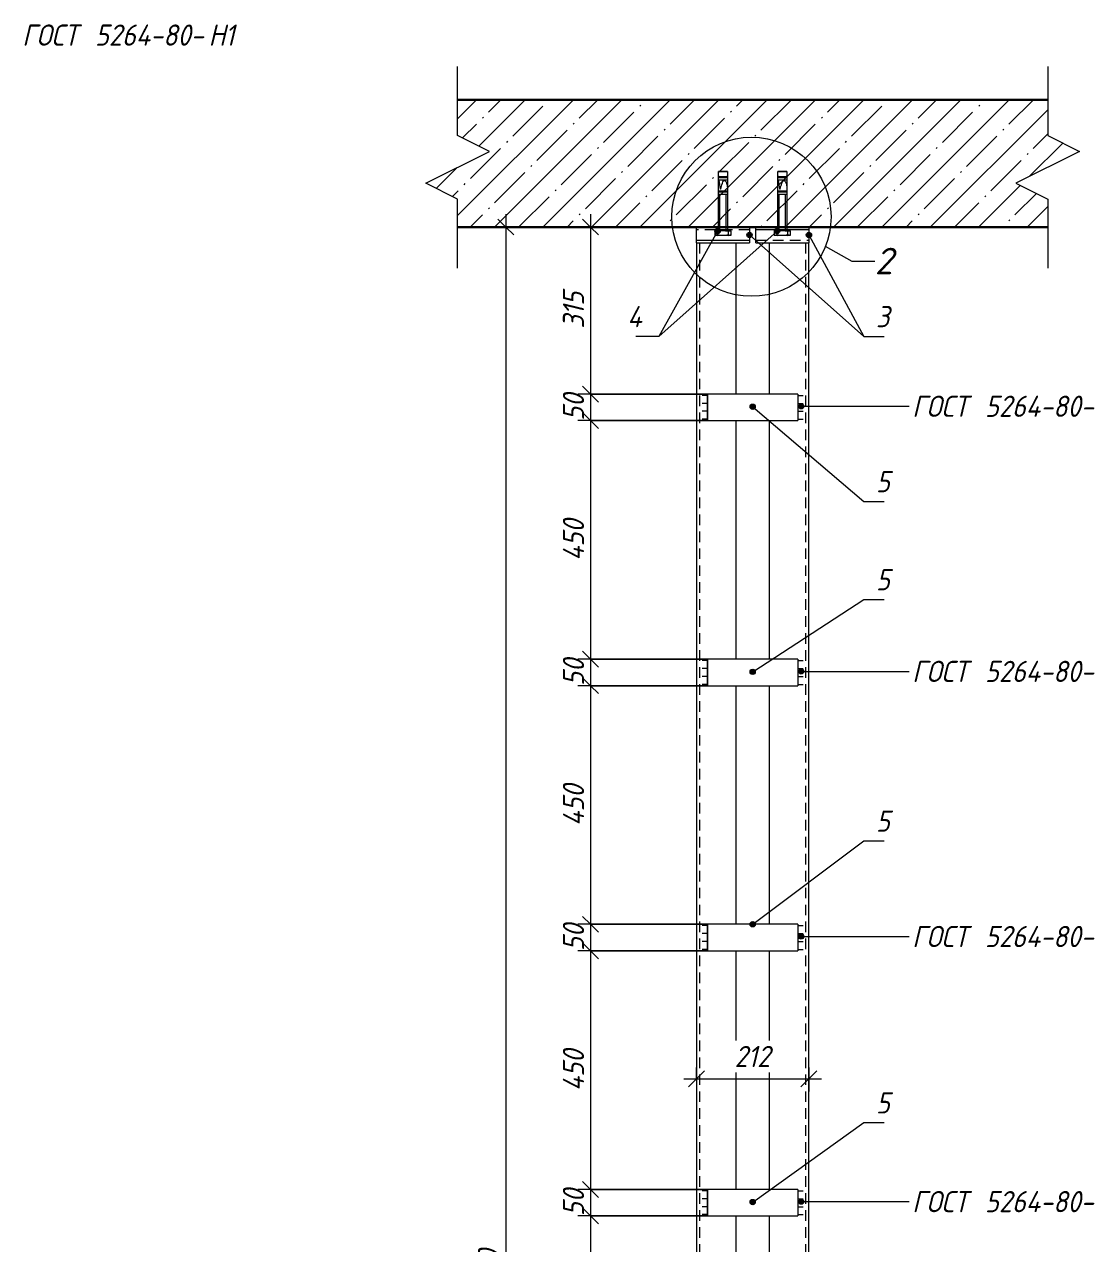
# Model space of a CAD drawing. Header units: millimetres. Extents: x 1525 to 46824, y -520 to 14115.
# Drawn here: x 22221 to 24238, y 6161 to 8462 of the extents above; entities that cross this region are included whole.
import ezdxf

# ---------------------------------------------------------------- set-up
doc = ezdxf.new("R2010")
doc.units = ezdxf.units.MM
doc.linetypes.add('200_ШТРИХ_ш1п0_6_', pattern=[32, 20, -12])
for name, color, linetype, lineweight in [('A-ANNO-DIMS', 7, 'Continuous', 9), ('A-ANNO-DIMS-20', 7, 'Continuous', 9), ('A-DETL-1', 7, 'Continuous', 5), ('A-DETL-2', 7, '200_ШТРИХ_ш1п0_6_', 5), ('A-DETL-GENF-1', 7, 'Continuous', 5), ('A-FLOR-FNSH-1', 7, 'Continuous', 30), ('A-FLOR-PATT-1', 7, 'Continuous', 5), ('A-GENM', 7, 'Continuous', 9), ('A-GENM-IDEN', 7, 'Continuous', 9), ('G-ANNO-TEXT', 7, 'Continuous', 9)]:
    doc.layers.add(name, color=color, linetype=linetype, lineweight=lineweight)
doc.styles.add('ISOCPEUR_I_1', font='isocpeui.ttf', dxfattribs={"width": 0.9, "height": 40})
doc.styles.add('ISOCPEUR_I_2', font='isocpeui.ttf', dxfattribs={"height": 50})
doc.dimstyles.new('ISO-2_0_0_9К_СРЕДНИЙ', dxfattribs={"dimscale": 304.8, "dimtxt": 39.839247, "dimasz": 0.098425, "dimexe": 0.07874, "dimexo": 0, "dimgap": 0, "dimtad": 1, "dimdec": 0, "dimzin": 0, "dimdsep": 46, "dimtxsty": 'ISOCPEUR_I_1', "dimblk1": 'OBLIQUE', "dimblk2": 'OBLIQUE', "dimsah": 1, "dimcen": 0.09, "dimdle": 0.07874, "dimazin": 0, "dimtfac": 1, "dimtdec": 4, "dimtix": 1, "dimtmove": 0, "dimatfit": 3, "dimfxl": 1, "dimtvp": 1, "dimtolj": 1, "dimtzin": 0, "dimarcsym": 2})
doc.dimstyles.new('ISO-2_0_0_9К_СРЕДНИЙ_ФОН', dxfattribs={"dimscale": 304.8, "dimtxt": 39.839247, "dimasz": 0.098425, "dimexe": 0.07874, "dimexo": 0, "dimgap": 0.032808, "dimtad": 1, "dimdec": 0, "dimdsep": 46, "dimtxsty": 'ISOCPEUR_I_1', "dimblk1": 'OBLIQUE', "dimblk2": 'OBLIQUE', "dimsah": 1, "dimcen": 0.09, "dimdle": 0.07874, "dimazin": 0, "dimtfac": 1, "dimtdec": 4, "dimtix": 1, "dimtmove": 0, "dimatfit": 3, "dimfxl": 1, "dimtvp": 1, "dimtfill": 1, "dimtolj": 1, "dimtzin": 0, "dimarcsym": 2})

# ---------------------------------------------------------------- blocks, each defined once
blk = doc.blocks.new('Фахверк_Влож_Полоса боковая - Полоса_Фахверка-25655111-АР1_1_Ф-20_ 20_1_2-3 эт_ - зависимый')
at = {"layer": 'A-GENM'}
for p, q in [((7715, 6215), (7715, 6265)), ((7885, 6265), (7715, 6265)), ((7885, 6265), (7885, 6215)), ((7715, 6215), (7885, 6215))]:
    blk.add_line(p, q, dxfattribs=at)
blk = doc.blocks.new('Фахверк_Влож_Уголок - Уголок_Фахверка-28382461-АР1_1_Ф-20_ 20_1_2-3 эт_ - зависимый')
at = {"layer": 'A-GENM'}
for p, q in [((7831, 8050), (7831, 7765)), ((7906, 4126), (7906, 8050)), ((7831, 7715), (7831, 7265)), ((7831, 7215), (7831, 6765)), ((7831, 6715), (7831, 6265)), ((7831, 6215), (7831, 5765))]:
    blk.add_line(p, q, dxfattribs=at)
blk = doc.blocks.new('Фахверк_Влож_Уголок - Уголок_Фахверка-28382462-АР1_1_Ф-20_ 20_1_2-3 эт_ - зависимый')
at = {"layer": 'A-GENM'}
for p, q in [((7694, 8050), (7769, 8050)), ((7694, 8050), (7694, 4126)), ((7769, 7765), (7769, 8050)), ((7769, 7265), (7769, 7715)), ((7769, 6765), (7769, 7215)), ((7769, 6265), (7769, 6715)), ((7769, 5765), (7769, 6215))]:
    blk.add_line(p, q, dxfattribs=at)
blk = doc.blocks.new('Фахверк_Влож_Полоса верхняя - Полоса верхняя_Фахверка-25545440-АР1_1_Ф-20_ 20_1_2-3 эт_ - зависимый')
at = {"layer": 'A-GENM'}
for p, q in [((7694, 8055), (7694, 8080)), ((7794, 8080), (7794, 8055)), ((7694, 8050), (7694, 8055)), ((7694, 8055), (7794, 8055)), ((7794, 8055), (7794, 8050)), ((7694, 8050), (7794, 8050))]:
    blk.add_line(p, q, dxfattribs=at)
blk = doc.blocks.new('Фахверк_Влож_Полоса верхняя - Полоса верхняя_Фахверка-V4-АР1_1_Ф-20_ 20_1_2-3 эт_ - зависимый')
at = {"layer": 'A-GENM'}
for p, q in [((7806, 8075), (7806, 8080)), ((7906, 8080), (7906, 8075)), ((7806, 8050), (7806, 8075)), ((7906, 8075), (7806, 8075)), ((7906, 8075), (7906, 8050)), ((7806, 8050), (7906, 8050))]:
    blk.add_line(p, q, dxfattribs=at)
blk = doc.blocks.new('DET_L_Линия разрыва1 - М20-27085586-АР1_1_Ф-20_ 20_1_2-3 эт_ - зависимый')
at = {"layer": 'A-DETL-GENF-1'}
for p, q in [((7244, 4072.7), (7244, 4202.7)), ((7304, 4042.7), (7244, 4072.7)), ((7184, 3982.7), (7304, 4042.7)), ((7244, 3952.7), (7184, 3982.7)), ((7244, 3822.7), (7244, 3952.7))]:
    blk.add_line(p, q, dxfattribs=at)
blk = doc.blocks.new('DIMBLOCK29-АР1_1_Ф-20_ 20_1_2-3 эт_ - зависимый')
at = {"layer": 'A-ANNO-DIMS-20'}
for p, q in [((23128.2, 8104), (23128.2, 4096)), ((23149.4, 8080), (23104.2, 8080)), ((23128.2, 8080), (23149.4, 8080)), ((23149.4, 4120), (23104.2, 4120)), ((23128.2, 4120), (23149.4, 4120))]:
    blk.add_line(p, q, dxfattribs=at)
at = {"layer": 'A-ANNO-DIMS-20', "lineweight": 20}
for p, q in [((23128.2, 8080), (23113.2, 8095)), ((23128.2, 8080), (23143.2, 8065)), ((23128.2, 4120), (23113.2, 4135)), ((23128.2, 4120), (23143.2, 4105))]:
    blk.add_line(p, q, dxfattribs=at)
at = {"layer": 'A-ANNO-DIMS-20', "color": 0, "insert": (23075.9, 6049.4), "char_height": 40, "width": 121.356, "attachment_point": 1, "rotation": 90, "line_spacing_factor": 1.149209, "style": 'ISOCPEUR_I_1'}
blk.add_mtext('3960', dxfattribs=at)
blk = doc.blocks.new('_Oblique')
at = {"color": 0, "linetype": 'ByBlock', "lineweight": -2}
blk.add_line((-0.5, -0.5), (0.5, 0.5), dxfattribs=at)
blk = doc.blocks.new('DIMBLOCK30-АР1_1_Ф-20_ 20_1_2-3 эт_ - зависимый')
at = {"layer": 'A-ANNO-DIMS-20'}
for p, q in [((23288.2, 8104), (23288.2, 7765)), ((23309.4, 8080), (23264.2, 8080)), ((23288.2, 8080), (23309.4, 8080)), ((23508.6, 7765), (23264.2, 7765)), ((23288.2, 7765), (23508.6, 7765))]:
    blk.add_line(p, q, dxfattribs=at)
at = {"layer": 'A-ANNO-DIMS-20', "lineweight": 20}
for p, q in [((23288.2, 8080), (23273.2, 8095)), ((23288.2, 8080), (23303.2, 8065)), ((23288.2, 7765), (23273.2, 7780)), ((23288.2, 7765), (23303.2, 7750))]:
    blk.add_line(p, q, dxfattribs=at)
at = {"layer": 'A-ANNO-DIMS-20', "color": 0, "insert": (23235.9, 7888.4), "char_height": 40, "width": 81.824, "attachment_point": 1, "rotation": 90, "line_spacing_factor": 1.149209, "style": 'ISOCPEUR_I_1'}
blk.add_mtext('315', dxfattribs=at)
blk = doc.blocks.new('DIMBLOCK31-АР1_1_Ф-20_ 20_1_2-3 эт_ - зависимый')
at = {"layer": 'A-ANNO-DIMS-20', "lineweight": 20}
for p, q in [((23288.2, 7765), (23273.2, 7780)), ((23288.2, 7765), (23303.2, 7750)), ((23288.2, 7715), (23273.2, 7730)), ((23288.2, 7715), (23303.2, 7700))]:
    blk.add_line(p, q, dxfattribs=at)
at = {"layer": 'A-ANNO-DIMS-20'}
for p, q in [((23508.6, 7765), (23264.2, 7765)), ((23288.2, 7765), (23288.2, 7715)), ((23288.2, 7765), (23508.6, 7765)), ((23508.6, 7715), (23264.2, 7715)), ((23288.2, 7715), (23508.6, 7715))]:
    blk.add_line(p, q, dxfattribs=at)
at = {"layer": 'A-ANNO-DIMS-20', "color": 0, "insert": (23235.9, 7714.7), "char_height": 40, "width": 60.678, "attachment_point": 1, "rotation": 90, "line_spacing_factor": 1.149209, "style": 'ISOCPEUR_I_1'}
blk.add_mtext('50', dxfattribs=at)
blk = doc.blocks.new('DIMBLOCK32-АР1_1_Ф-20_ 20_1_2-3 эт_ - зависимый')
at = {"layer": 'A-ANNO-DIMS-20'}
for p, q in [((23508.6, 7715), (23264.2, 7715)), ((23288.2, 7715), (23288.2, 7265)), ((23288.2, 7715), (23508.6, 7715)), ((23508.6, 7265), (23264.2, 7265)), ((23288.2, 7265), (23508.6, 7265))]:
    blk.add_line(p, q, dxfattribs=at)
at = {"layer": 'A-ANNO-DIMS-20', "lineweight": 20}
for p, q in [((23288.2, 7715), (23273.2, 7730)), ((23288.2, 7715), (23303.2, 7700)), ((23288.2, 7265), (23273.2, 7280)), ((23288.2, 7265), (23303.2, 7250))]:
    blk.add_line(p, q, dxfattribs=at)
at = {"layer": 'A-ANNO-DIMS-20', "color": 0, "insert": (23235.9, 7450.5), "char_height": 40, "width": 94.695, "attachment_point": 1, "rotation": 90, "line_spacing_factor": 1.149209, "style": 'ISOCPEUR_I_1'}
blk.add_mtext('450', dxfattribs=at)
blk = doc.blocks.new('DIMBLOCK33-АР1_1_Ф-20_ 20_1_2-3 эт_ - зависимый')
at = {"layer": 'A-ANNO-DIMS-20', "lineweight": 20}
for p, q in [((23288.2, 7265), (23273.2, 7280)), ((23288.2, 7265), (23303.2, 7250)), ((23288.2, 7215), (23273.2, 7230)), ((23288.2, 7215), (23303.2, 7200))]:
    blk.add_line(p, q, dxfattribs=at)
at = {"layer": 'A-ANNO-DIMS-20'}
for p, q in [((23508.6, 7265), (23264.2, 7265)), ((23288.2, 7265), (23288.2, 7215)), ((23288.2, 7265), (23508.6, 7265)), ((23508.6, 7215), (23264.2, 7215)), ((23288.2, 7215), (23508.6, 7215))]:
    blk.add_line(p, q, dxfattribs=at)
at = {"layer": 'A-ANNO-DIMS-20', "color": 0, "insert": (23235.9, 7214.7), "char_height": 40, "width": 60.678, "attachment_point": 1, "rotation": 90, "line_spacing_factor": 1.149209, "style": 'ISOCPEUR_I_1'}
blk.add_mtext('50', dxfattribs=at)
blk = doc.blocks.new('DIMBLOCK34-АР1_1_Ф-20_ 20_1_2-3 эт_ - зависимый')
at = {"layer": 'A-ANNO-DIMS-20', "lineweight": 20}
for p, q in [((23288.2, 7215), (23273.2, 7230)), ((23288.2, 7215), (23303.2, 7200)), ((23288.2, 6765), (23273.2, 6780)), ((23288.2, 6765), (23303.2, 6750))]:
    blk.add_line(p, q, dxfattribs=at)
at = {"layer": 'A-ANNO-DIMS-20'}
for p, q in [((23508.6, 7215), (23264.2, 7215)), ((23288.2, 7215), (23288.2, 6765)), ((23288.2, 7215), (23508.6, 7215)), ((23508.6, 6765), (23264.2, 6765)), ((23288.2, 6765), (23508.6, 6765))]:
    blk.add_line(p, q, dxfattribs=at)
at = {"layer": 'A-ANNO-DIMS-20', "color": 0, "insert": (23235.9, 6950.5), "char_height": 40, "width": 94.695, "attachment_point": 1, "rotation": 90, "line_spacing_factor": 1.149209, "style": 'ISOCPEUR_I_1'}
blk.add_mtext('450', dxfattribs=at)
blk = doc.blocks.new('DIMBLOCK35-АР1_1_Ф-20_ 20_1_2-3 эт_ - зависимый')
at = {"layer": 'A-ANNO-DIMS-20', "lineweight": 20}
for p, q in [((23288.2, 6765), (23273.2, 6780)), ((23288.2, 6765), (23303.2, 6750)), ((23288.2, 6715), (23273.2, 6730)), ((23288.2, 6715), (23303.2, 6700))]:
    blk.add_line(p, q, dxfattribs=at)
at = {"layer": 'A-ANNO-DIMS-20'}
for p, q in [((23508.6, 6765), (23264.2, 6765)), ((23288.2, 6765), (23288.2, 6715)), ((23288.2, 6765), (23508.6, 6765)), ((23508.6, 6715), (23264.2, 6715)), ((23288.2, 6715), (23508.6, 6715))]:
    blk.add_line(p, q, dxfattribs=at)
at = {"layer": 'A-ANNO-DIMS-20', "color": 0, "insert": (23235.9, 6714.7), "char_height": 40, "width": 60.678, "attachment_point": 1, "rotation": 90, "line_spacing_factor": 1.149209, "style": 'ISOCPEUR_I_1'}
blk.add_mtext('50', dxfattribs=at)
blk = doc.blocks.new('DIMBLOCK36-АР1_1_Ф-20_ 20_1_2-3 эт_ - зависимый')
at = {"layer": 'A-ANNO-DIMS-20', "lineweight": 20}
for p, q in [((23288.2, 6715), (23273.2, 6730)), ((23288.2, 6715), (23303.2, 6700)), ((23288.2, 6265), (23273.2, 6280)), ((23288.2, 6265), (23303.2, 6250))]:
    blk.add_line(p, q, dxfattribs=at)
at = {"layer": 'A-ANNO-DIMS-20'}
for p, q in [((23508.6, 6715), (23264.2, 6715)), ((23288.2, 6715), (23288.2, 6265)), ((23288.2, 6715), (23508.6, 6715)), ((23508.6, 6265), (23264.2, 6265)), ((23288.2, 6265), (23508.6, 6265))]:
    blk.add_line(p, q, dxfattribs=at)
at = {"layer": 'A-ANNO-DIMS-20', "color": 0, "insert": (23235.9, 6450.5), "char_height": 40, "width": 94.695, "attachment_point": 1, "rotation": 90, "line_spacing_factor": 1.149209, "style": 'ISOCPEUR_I_1'}
blk.add_mtext('450', dxfattribs=at)
blk = doc.blocks.new('DIMBLOCK37-АР1_1_Ф-20_ 20_1_2-3 эт_ - зависимый')
at = {"layer": 'A-ANNO-DIMS-20'}
for p, q in [((23508.6, 6265), (23264.2, 6265)), ((23288.2, 6265), (23288.2, 6215)), ((23288.2, 6265), (23508.6, 6265)), ((23508.6, 6215), (23264.2, 6215)), ((23288.2, 6215), (23508.6, 6215))]:
    blk.add_line(p, q, dxfattribs=at)
at = {"layer": 'A-ANNO-DIMS-20', "lineweight": 20}
for p, q in [((23288.2, 6265), (23273.2, 6280)), ((23288.2, 6265), (23303.2, 6250)), ((23288.2, 6215), (23273.2, 6230)), ((23288.2, 6215), (23303.2, 6200))]:
    blk.add_line(p, q, dxfattribs=at)
at = {"layer": 'A-ANNO-DIMS-20', "color": 0, "insert": (23235.9, 6214.7), "char_height": 40, "width": 60.678, "attachment_point": 1, "rotation": 90, "line_spacing_factor": 1.149209, "style": 'ISOCPEUR_I_1'}
blk.add_mtext('50', dxfattribs=at)
blk = doc.blocks.new('DIMBLOCK38-АР1_1_Ф-20_ 20_1_2-3 эт_ - зависимый')
at = {"layer": 'A-ANNO-DIMS-20'}
for p, q in [((23508.6, 6215), (23264.2, 6215)), ((23288.2, 6215), (23288.2, 5765)), ((23288.2, 6215), (23508.6, 6215)), ((23508.6, 5765), (23264.2, 5765)), ((23288.2, 5765), (23508.6, 5765))]:
    blk.add_line(p, q, dxfattribs=at)
at = {"layer": 'A-ANNO-DIMS-20', "lineweight": 20}
for p, q in [((23288.2, 6215), (23273.2, 6230)), ((23288.2, 6215), (23303.2, 6200)), ((23288.2, 5765), (23273.2, 5780)), ((23288.2, 5765), (23303.2, 5750))]:
    blk.add_line(p, q, dxfattribs=at)
at = {"layer": 'A-ANNO-DIMS-20', "color": 0, "insert": (23235.9, 5950.5), "char_height": 40, "width": 94.695, "attachment_point": 1, "rotation": 90, "line_spacing_factor": 1.149209, "style": 'ISOCPEUR_I_1'}
blk.add_mtext('450', dxfattribs=at)
blk = doc.blocks.new('DIMBLOCK47-АР1_1_Ф-20_ 20_1_2-3 эт_ - зависимый')
at = {"layer": 'A-ANNO-DIMS-20'}
for p, q in [((23487.6, 6494.7), (23487.6, 6449.5)), ((23487.6, 6473.5), (23487.6, 6494.7)), ((23699.6, 6494.7), (23699.6, 6449.5)), ((23699.6, 6473.5), (23699.6, 6494.7)), ((23463.6, 6473.5), (23723.6, 6473.5))]:
    blk.add_line(p, q, dxfattribs=at)
at = {"layer": 'A-ANNO-DIMS-20', "lineweight": 20}
for p, q in [((23487.6, 6473.5), (23472.6, 6458.5)), ((23487.6, 6473.5), (23502.6, 6488.5)), ((23699.6, 6473.5), (23684.6, 6458.5)), ((23699.6, 6473.5), (23714.6, 6488.5))]:
    blk.add_line(p, q, dxfattribs=at)
at = {"layer": 'A-ANNO-DIMS-20', "color": 0, "insert": (23559.5, 6535.7), "char_height": 40, "width": 81.824, "attachment_point": 1, "line_spacing_factor": 1.149209, "style": 'ISOCPEUR_I_1', "bg_fill": 3, "box_fill_scale": 1.25, "bg_fill_color": 256, "bg_fill_true_color": 13158600, "bg_fill_transparency": 0}
blk.add_mtext('212', dxfattribs=at)

msp = doc.modelspace()

# ---------------------------------------------------------------- hatches: boundary and pattern name
at = {"layer": 'A-FLOR-PATT-1'}
h = msp.add_hatch(dxfattribs=at)
h.set_pattern_fill('FP_3', color=256, style=0, pattern_type=2)
h.set_pattern_definition([(45, (24806.49, 4305), (-45.6197, 45.6197), []), (45, (24852.11, 4305), (-45.6197, 45.6197), [80.645, -16.129, 2.682, -13.447])])
h.paths.add_polyline_path([(24149.63016, 8080), (24149.63016, 8132.65994), (24089.63016, 8162.65994), (24209.63016, 8222.65994), (24149.63016, 8252.65994), (24149.63016, 8320), (23037.63016, 8320), (23037.63016, 8252.65994), (23097.63016, 8222.65994), (22977.63016, 8162.65994), (23037.63016, 8132.65994), (23037.63016, 8080), (24089.63016, 8080)], flags=0)
at = {"layer": 'A-GENM-IDEN'}
h = msp.add_hatch(color=256, dxfattribs=at)
edge = h.paths.add_edge_path(flags=0)
edge.add_arc((23527.63016, 8072.5), 5, 0, 360)
h = msp.add_hatch(color=256, dxfattribs=at)
edge = h.paths.add_edge_path(flags=0)
edge.add_arc((23639.63016, 8072.5), 5, 0, 360)
h = msp.add_hatch(color=256, dxfattribs=at)
edge = h.paths.add_edge_path(flags=0)
edge.add_arc((23587.63016, 8065), 5, 0, 360)
h = msp.add_hatch(color=256, dxfattribs=at)
edge = h.paths.add_edge_path(flags=0)
edge.add_arc((23699.63016, 8065), 5, 0, 360)
h = msp.add_hatch(color=256, dxfattribs=at)
edge = h.paths.add_edge_path(flags=0)
edge.add_arc((23593.63016, 7741.1476), 5, 0, 360)
h = msp.add_hatch(color=256, dxfattribs=at)
edge = h.paths.add_edge_path(flags=0)
edge.add_arc((23593.63016, 7241.1476), 5, 0, 360)
h = msp.add_hatch(color=256, dxfattribs=at)
edge = h.paths.add_edge_path(flags=0)
edge.add_arc((23593.63016, 6765), 5, 0, 360)
h = msp.add_hatch(color=256, dxfattribs=at)
edge = h.paths.add_edge_path(flags=0)
edge.add_arc((23593.63016, 6241.1476), 5, 0, 360)
at = {"layer": 'G-ANNO-TEXT'}
h = msp.add_hatch(color=256, dxfattribs=at)
edge = h.paths.add_edge_path(flags=0)
edge.add_arc((23685.1073, 7741.99135), 5, 0, 360)
h = msp.add_hatch(color=256, dxfattribs=at)
edge = h.paths.add_edge_path(flags=0)
edge.add_arc((23685.1073, 7241.99135), 5, 0, 360)
h = msp.add_hatch(color=256, dxfattribs=at)
edge = h.paths.add_edge_path(flags=0)
edge.add_arc((23685.1073, 6741.99135), 5, 0, 360)
h = msp.add_hatch(color=256, dxfattribs=at)
edge = h.paths.add_edge_path(flags=0)
edge.add_arc((23685.1073, 6241.99135), 5, 0, 360)

# ---------------------------------------------------------------- linework, layer by layer
at = {"layer": 'A-DETL-1'}
for p, q in [((23545.89626, 8185), (23529.36406, 8185)), ((23529.36406, 8185), (23545.89626, 8185)), ((23529.36406, 8075), (23529.36406, 8185)), ((23529.36406, 8173.35324), (23545.89626, 8173.35324)), ((23529.36406, 8169.22019), (23545.89626, 8169.22019)), ((23530.33599, 8175.41977), (23544.92433, 8175.41977)), ((23545.89626, 8185), (23545.89626, 8075)), ((23657.89626, 8185), (23641.36406, 8185)), ((23641.36406, 8185), (23657.89626, 8185)), ((23641.36406, 8075), (23641.36406, 8185)), ((23641.36406, 8173.35324), (23657.89626, 8173.35324)), ((23641.36406, 8169.22019), (23657.89626, 8169.22019)), ((23642.33599, 8175.41977), (23656.92433, 8175.41977)), ((23657.89626, 8185), (23657.89626, 8075)), ((23529.36406, 8148.25726), (23545.89626, 8148.25726)), ((23529.36406, 8146.19073), (23545.89626, 8146.19073)), ((23531.43058, 8146.19073), (23531.43058, 8148.25726)), ((23531.51931, 8146.19073), (23531.51931, 8148.25726)), ((23641.36406, 8148.25726), (23657.89626, 8148.25726)), ((23641.36406, 8146.19073), (23657.89626, 8146.19073)), ((23643.43058, 8146.19073), (23643.43058, 8148.25726)), ((23643.51931, 8146.19073), (23643.51931, 8148.25726)), ((23529.36406, 8142.05768), (23545.89626, 8142.05768)), ((23531.4725, 8075), (23531.4725, 8142.05768)), ((23543.78781, 8075), (23543.78781, 8142.05768)), ((23641.36406, 8142.05768), (23657.89626, 8142.05768)), ((23643.4725, 8075), (23643.4725, 8142.05768)), ((23655.78781, 8075), (23655.78781, 8142.05768)), ((23527.71084, 8073.56419), (23522.22223, 8072.79533)), ((23522.22223, 8072.79533), (23522.22223, 8064.60205)), ((23522.22223, 8064.60205), (23527.71084, 8063.83319)), ((23524.95547, 8073.56419), (23524.95547, 8075)), ((23550.30484, 8075), (23524.95547, 8075)), ((23550.30484, 8073.56419), (23524.95547, 8073.56419)), ((23527.71084, 8063.81573), (23527.71084, 8073.56419)), ((23547.54948, 8073.56419), (23527.71084, 8073.56419)), ((23547.54948, 8063.81573), (23527.71084, 8063.81573)), ((23532.08658, 8075), (23534.1293, 8075)), ((23553.03808, 8072.79533), (23547.54948, 8073.56419)), ((23547.54948, 8073.56419), (23547.54948, 8063.81573)), ((23547.54948, 8063.83319), (23553.03808, 8064.60205)), ((23550.30484, 8075), (23550.30484, 8073.56419)), ((23553.03808, 8064.60205), (23553.03808, 8072.79533)), ((23639.71084, 8073.56419), (23634.22223, 8072.79533)), ((23634.22223, 8072.79533), (23634.22223, 8064.60205)), ((23634.22223, 8064.60205), (23639.71084, 8063.83319)), ((23636.95547, 8073.56419), (23636.95547, 8075)), ((23662.30484, 8075), (23636.95547, 8075)), ((23662.30484, 8073.56419), (23636.95547, 8073.56419)), ((23639.71084, 8063.81573), (23639.71084, 8073.56419)), ((23659.54948, 8073.56419), (23639.71084, 8073.56419)), ((23659.54948, 8063.81573), (23639.71084, 8063.81573)), ((23644.08658, 8075), (23646.1293, 8075)), ((23665.03808, 8072.79533), (23659.54948, 8073.56419)), ((23659.54948, 8073.56419), (23659.54948, 8063.81573)), ((23659.54948, 8063.83319), (23665.03808, 8064.60205)), ((23662.30484, 8075), (23662.30484, 8073.56419)), ((23665.03808, 8064.60205), (23665.03808, 8072.79533)), ((23508.63016, 7762.5), (23498.63016, 7762.5)), ((23508.63016, 7765), (23508.63016, 7715)), ((23678.63016, 7765), (23678.63016, 7715)), ((23678.63016, 7762.5), (23688.63016, 7762.5)), ((23508.63016, 7747.5), (23498.63016, 7747.5)), ((23508.63016, 7732.5), (23498.63016, 7732.5)), ((23678.63016, 7747.5), (23688.63016, 7747.5)), ((23678.63016, 7732.5), (23688.63016, 7732.5)), ((23508.63016, 7717.5), (23498.63016, 7717.5)), ((23678.63016, 7717.5), (23688.63016, 7717.5)), ((23508.63016, 7262.5), (23498.63016, 7262.5)), ((23508.63016, 7265), (23508.63016, 7215)), ((23678.63016, 7265), (23678.63016, 7215)), ((23678.63016, 7262.5), (23688.63016, 7262.5)), ((23508.63016, 7247.5), (23498.63016, 7247.5)), ((23508.63016, 7232.5), (23498.63016, 7232.5)), ((23678.63016, 7247.5), (23688.63016, 7247.5)), ((23678.63016, 7232.5), (23688.63016, 7232.5)), ((23508.63016, 7217.5), (23498.63016, 7217.5)), ((23678.63016, 7217.5), (23688.63016, 7217.5)), ((23508.63016, 6762.5), (23498.63016, 6762.5)), ((23508.63016, 6747.5), (23498.63016, 6747.5)), ((23508.63016, 6765), (23508.63016, 6715)), ((23678.63016, 6765), (23678.63016, 6715)), ((23678.63016, 6762.5), (23688.63016, 6762.5)), ((23678.63016, 6747.5), (23688.63016, 6747.5)), ((23508.63016, 6732.5), (23498.63016, 6732.5)), ((23678.63016, 6732.5), (23688.63016, 6732.5)), ((23508.63016, 6717.5), (23498.63016, 6717.5)), ((23678.63016, 6717.5), (23688.63016, 6717.5)), ((23508.63016, 6262.5), (23498.63016, 6262.5)), ((23508.63016, 6265), (23508.63016, 6215)), ((23678.63016, 6265), (23678.63016, 6215)), ((23678.63016, 6262.5), (23688.63016, 6262.5)), ((23508.63016, 6247.5), (23498.63016, 6247.5)), ((23678.63016, 6247.5), (23688.63016, 6247.5)), ((23508.63016, 6232.5), (23498.63016, 6232.5)), ((23508.63016, 6217.5), (23498.63016, 6217.5)), ((23678.63016, 6232.5), (23688.63016, 6232.5)), ((23678.63016, 6217.5), (23688.63016, 6217.5))]:
    msp.add_line(p, q, dxfattribs=at)
msp.add_circle((23591.35892, 8099.36492), 150, dxfattribs=at)
for centre, radius, start, end in [((23530.54466, 8174.0598), 1.37588, 98.72344894, 149.10051454), ((23544.71566, 8174.0598), 1.37588, 30.89948539, 81.27655106), ((23642.54466, 8174.0598), 1.37588, 98.72344894, 149.10051454), ((23656.71566, 8174.0598), 1.37588, 30.89948539, 81.27655106), ((23525.35109, 8068.25725), 4.22871, 56.08031185, 137.72360384), ((23525.35109, 8069.12267), 4.22871, 222.27639616, 303.91968815), ((23537.63016, 8029.84117), 42.8477, 76.61449587, 103.38550413), ((23537.63016, 8107.53875), 42.8477, 256.61449587, 283.38550413), ((23549.90923, 8068.25725), 4.22871, 42.27639616, 123.91968816), ((23549.90923, 8069.12267), 4.22871, 236.08031184, 317.72360384), ((23637.35109, 8068.25725), 4.22871, 56.08031185, 137.72360384), ((23637.35109, 8069.12267), 4.22871, 222.27639616, 303.91968815), ((23649.63016, 8029.84117), 42.8477, 76.61449587, 103.38550413), ((23649.63016, 8107.53875), 42.8477, 256.61449587, 283.38550413), ((23661.90923, 8068.25725), 4.22871, 42.27639616, 123.91968816), ((23661.90923, 8069.12267), 4.22871, 236.08031184, 317.72360384)]:
    msp.add_arc(centre, radius, start, end, dxfattribs=at)
for points in [[(23529.36406, 8169.22019), (23530.5439, 8164.50355), (23533.00584, 8139.04506), (23536.76692, 8176.51719), (23545.89626, 8164.52941), (23545.89626, 8153.5314)], [(23641.36406, 8169.22019), (23642.5439, 8164.50355), (23645.00584, 8139.04506), (23648.76692, 8176.51719), (23657.89626, 8164.52941), (23657.89626, 8153.5314)]]:
    msp.add_open_spline(points, degree=3, knots=[3.9471277548, 3.9471277548, 3.9471277548, 3.9471277548, 10.0959961781, 20.1294367149, 28.5838158581, 28.5838158581, 28.5838158581, 28.5838158581], dxfattribs=at)
at = {"layer": 'A-DETL-2'}
for p, q in [((23587.63016, 8075), (23487.63016, 8075)), ((23599.63016, 8055), (23699.63016, 8055)), ((23493.63016, 8050), (23493.63016, 4126)), ((23693.63016, 4126), (23693.63016, 8050))]:
    msp.add_line(p, q, dxfattribs=at)
at = {"layer": 'A-FLOR-FNSH-1'}
for p, q in [((24149.63016, 8320), (23037.63016, 8320)), ((23037.63016, 8080), (24149.63016, 8080))]:
    msp.add_line(p, q, dxfattribs=at)
at = {"layer": 'A-GENM-IDEN'}
for p, q in [((23527.63016, 8072.5), (23416.8811, 7873.77677)), ((23639.63016, 8072.5), (23416.8811, 7873.77677)), ((23587.63016, 8065), (23803.34313, 7873.77677)), ((23699.63016, 8065), (23803.34313, 7873.77677)), ((23416.8811, 7873.77677), (23373.51255, 7873.77677)), ((23416.8811, 7873.77677), (23373.51255, 7873.77677)), ((23803.34313, 7873.77677), (23841.56419, 7873.77677)), ((23803.34313, 7873.77677), (23841.56419, 7873.77677)), ((23593.63016, 7741.1476), (23803.34313, 7562.56837)), ((23803.34313, 7562.56837), (23841.56419, 7562.56837)), ((23593.63016, 7241.1476), (23803.34313, 7377.65646)), ((23803.34313, 7377.65646), (23841.56419, 7377.65646)), ((23593.63016, 6765), (23803.34313, 6922.31428)), ((23803.34313, 6922.31428), (23841.56419, 6922.31428)), ((23593.63016, 6241.1476), (23803.34313, 6390.99406)), ((23803.34313, 6390.99406), (23841.56419, 6390.99406))]:
    msp.add_line(p, q, dxfattribs=at)
for centre in [(23527.63016, 8072.5), (23639.63016, 8072.5), (23587.63016, 8065), (23699.63016, 8065), (23593.63016, 7741.1476), (23593.63016, 7241.1476), (23593.63016, 6765), (23593.63016, 6241.1476)]:
    msp.add_circle(centre, 5, dxfattribs=at)
at = {"layer": 'G-ANNO-TEXT'}
for p, q in [((23730.39633, 8044.03917), (23780.40702, 8015.88503)), ((23780.40702, 8015.88503), (23803.77243, 8015.88503)), ((23803.77243, 8015.88503), (23823.61618, 8015.88503)), ((23685.1073, 7741.99135), (23888.2692, 7741.99135)), ((23685.1073, 7241.99135), (23888.2692, 7241.99135)), ((23685.1073, 6741.99135), (23888.2692, 6741.99135)), ((23685.1073, 6241.99135), (23888.2692, 6241.99135))]:
    msp.add_line(p, q, dxfattribs=at)
for centre in [(23685.1073, 7741.99135), (23685.1073, 7241.99135), (23685.1073, 6741.99135), (23685.1073, 6241.99135)]:
    msp.add_circle(centre, 5, dxfattribs=at)

# ---------------------------------------------------------------- block references
at = {"layer": 'A-DETL-GENF-1'}
msp.add_blockref('DET_L_Линия разрыва1 - М20-27085586-АР1_1_Ф-20_ 20_1_2-3 эт_ - зависимый', (15793.63015, 4180), dxfattribs=at)
at = {"layer": 'A-DETL-GENF-1', "rotation": 180}
msp.add_blockref('DET_L_Линия разрыва1 - М20-27085586-АР1_1_Ф-20_ 20_1_2-3 эт_ - зависимый', (31393.63016, 12205.31989), dxfattribs=at)
at = {"layer": 'A-GENM'}
for name, p in [('Фахверк_Влож_Полоса верхняя - Полоса верхняя_Фахверка-25545440-АР1_1_Ф-20_ 20_1_2-3 эт_ - зависимый', (15793.63015, 0)), ('Фахверк_Влож_Полоса верхняя - Полоса верхняя_Фахверка-V4-АР1_1_Ф-20_ 20_1_2-3 эт_ - зависимый', (15793.63015, 0)), ('Фахверк_Влож_Уголок - Уголок_Фахверка-28382462-АР1_1_Ф-20_ 20_1_2-3 эт_ - зависимый', (15793.63015, 0)), ('Фахверк_Влож_Уголок - Уголок_Фахверка-28382461-АР1_1_Ф-20_ 20_1_2-3 эт_ - зависимый', (15793.63015, 0)), ('Фахверк_Влож_Полоса боковая - Полоса_Фахверка-25655111-АР1_1_Ф-20_ 20_1_2-3 эт_ - зависимый', (15793.63015, 1500)), ('Фахверк_Влож_Полоса боковая - Полоса_Фахверка-25655111-АР1_1_Ф-20_ 20_1_2-3 эт_ - зависимый', (15793.63015, 1000)), ('Фахверк_Влож_Полоса боковая - Полоса_Фахверка-25655111-АР1_1_Ф-20_ 20_1_2-3 эт_ - зависимый', (15793.63015, 500)), ('Фахверк_Влож_Полоса боковая - Полоса_Фахверка-25655111-АР1_1_Ф-20_ 20_1_2-3 эт_ - зависимый', (15793.63015, 0))]:
    msp.add_blockref(name, p, dxfattribs=at)

# ---------------------------------------------------------------- texts
at = {"layer": 'A-GENM-IDEN', "char_height": 40, "attachment_point": 1, "style": 'ISOCPEUR_I_1'}
for s, insert, width in [('\\fISOCPEUR|b0|i1|c204|p34|;\\W.9;4', (23357.40255, 7930.99969), 37.518975), ('\\fISOCPEUR|b0|i1|c204|p34|;\\W.9;4', (23357.40255, 7930.99969), 37.518975), ('\\fISOCPEUR|b0|i1|c204|p34|;\\W.9;3', (23826.09984, 7930.99969), 31.746825), ('\\fISOCPEUR|b0|i1|c204|p34|;\\W.9;3', (23826.09984, 7930.99969), 31.746825), ('\\fISOCPEUR|b0|i1|c204|p34|;\\W.9;5', (23826.09984, 7619.79128), 31.746825), ('\\fISOCPEUR|b0|i1|c204|p34|;\\W.9;5', (23826.09984, 7434.87938), 31.746825), ('\\fISOCPEUR|b0|i1|c204|p34|;\\W.9;5', (23826.09984, 6979.53719), 31.746825), ('\\fISOCPEUR|b0|i1|c204|p34|;\\W.9;5', (23826.09984, 6448.21698), 31.746825)]:
    msp.add_mtext(s, dxfattribs=dict(at, insert=insert, width=width))
at = {"layer": 'G-ANNO-TEXT', "attachment_point": 1}
for s, insert, char_height, width, style in [('ГОСТ', (22216.87343, 8461.99135), 40, 138.5316, 'ISOCPEUR_I_1'), (' 5264-80-', (22331.17343, 8461.99135), 40, 287.1644625, 'ISOCPEUR_I_1'), ('\\fISOCPEUR|b0|i1|c204|p34|;\\W.9;Н', (22568.10781, 8461.99135), 40, 37.518975, 'ISOCPEUR_I_1'), ('\\fISOCPEUR|b0|i1|c204|p34|;\\W.9;1', (22599.06406, 8461.99135), 40, 23.0886, 'ISOCPEUR_I_1'), ('\\fISOCPEUR|b0|i1|c204|p34|;2', (23823.61618, 8040.88503), 50, 44.8945, 'ISOCPEUR_I_2'), ('ГОСТ', (23894.2692, 7761.99135), 40, 138.5316, 'ISOCPEUR_I_1'), (' 5264-80-', (24008.5692, 7761.99135), 40, 287.1644625, 'ISOCPEUR_I_1'), ('ГОСТ', (23894.2692, 7261.99135), 40, 138.5316, 'ISOCPEUR_I_1'), (' 5264-80-', (24008.5692, 7261.99135), 40, 287.1644625, 'ISOCPEUR_I_1'), ('ГОСТ', (23894.2692, 6761.99135), 40, 138.5316, 'ISOCPEUR_I_1'), (' 5264-80-', (24008.5692, 6761.99135), 40, 287.1644625, 'ISOCPEUR_I_1'), ('ГОСТ', (23894.2692, 6261.99135), 40, 138.5316, 'ISOCPEUR_I_1'), (' 5264-80-', (24008.5692, 6261.99135), 40, 287.1644625, 'ISOCPEUR_I_1')]:
    msp.add_mtext(s, dxfattribs=dict(at, insert=insert, char_height=char_height, width=width, style=style))

# ---------------------------------------------------------------- dimensions: what is measured, and where the dimension line sits
at = {"layer": 'A-ANNO-DIMS'}
for base, p1, p2, override, picture, middle in [((23128.19108, 4120), (23149.40428, 8080), (23149.40428, 4120), {"dimpost": '<>', "dimfxl": 3960}, 'DIMBLOCK29-АР1_1_Ф-20_ 20_1_2-3 эт_ - зависимый', (23108.19108, 6100)), ((23288.19108, 7765), (23309.40428, 8080), (23508.63016, 7765), {"dimpost": '<>', "dimfxl": 372.714302}, 'DIMBLOCK30-АР1_1_Ф-20_ 20_1_2-3 эт_ - зависимый', (23268.19108, 7922.5)), ((23288.19108, 7715), (23508.63016, 7765), (23508.63016, 7715), {"dimpost": '<>', "dimfxl": 50}, 'DIMBLOCK31-АР1_1_Ф-20_ 20_1_2-3 эт_ - зависимый', (23268.19108, 7740)), ((23288.19108, 7265), (23508.63016, 7715), (23508.63016, 7265), {"dimpost": '<>', "dimfxl": 450}, 'DIMBLOCK32-АР1_1_Ф-20_ 20_1_2-3 эт_ - зависимый', (23268.19108, 7490)), ((23288.19108, 7215), (23508.63016, 7265), (23508.63016, 7215), {"dimpost": '<>', "dimfxl": 50}, 'DIMBLOCK33-АР1_1_Ф-20_ 20_1_2-3 эт_ - зависимый', (23268.19108, 7240)), ((23288.19108, 6765), (23508.63016, 7215), (23508.63016, 6765), {"dimpost": '<>', "dimfxl": 450}, 'DIMBLOCK34-АР1_1_Ф-20_ 20_1_2-3 эт_ - зависимый', (23268.19108, 6990)), ((23288.19108, 6715), (23508.63016, 6765), (23508.63016, 6715), {"dimpost": '<>', "dimfxl": 50}, 'DIMBLOCK35-АР1_1_Ф-20_ 20_1_2-3 эт_ - зависимый', (23268.19108, 6740)), ((23288.19108, 6265), (23508.63016, 6715), (23508.63016, 6265), {"dimpost": '<>', "dimfxl": 450}, 'DIMBLOCK36-АР1_1_Ф-20_ 20_1_2-3 эт_ - зависимый', (23268.19108, 6490)), ((23288.19108, 6215), (23508.63016, 6265), (23508.63016, 6215), {"dimpost": '<>', "dimfxl": 50}, 'DIMBLOCK37-АР1_1_Ф-20_ 20_1_2-3 эт_ - зависимый', (23268.19108, 6240)), ((23288.19108, 5765), (23508.63016, 6215), (23508.63016, 5765), {"dimpost": '<>', "dimfxl": 450}, 'DIMBLOCK38-АР1_1_Ф-20_ 20_1_2-3 эт_ - зависимый', (23268.19108, 5990))]:
    dim = msp.add_linear_dim(base=base, p1=p1, p2=p2, angle=90, dimstyle='ISO-2_0_0_9К_СРЕДНИЙ', override=override, dxfattribs=at)
    dim.commit()
    dim.dimension.update_dxf_attribs({"geometry": picture, "text_midpoint": middle})

# ---------------------------------------------------------------- next in the draw order: dimensions: what is measured, and where the dimension line sits
dim = msp.add_linear_dim(base=(23699.63016, 6473.48892), p1=(23487.63016, 6494.70212), p2=(23699.63016, 6494.70212), dimstyle='ISO-2_0_0_9К_СРЕДНИЙ_ФОН', override={"dimpost": '<>', "dimfxl": 212}, dxfattribs=at)
dim.commit()
dim.dimension.update_dxf_attribs({"geometry": 'DIMBLOCK47-АР1_1_Ф-20_ 20_1_2-3 эт_ - зависимый', "text_midpoint": (23593.63016, 6503.48892)})

doc.saveas('drawing.dxf')
